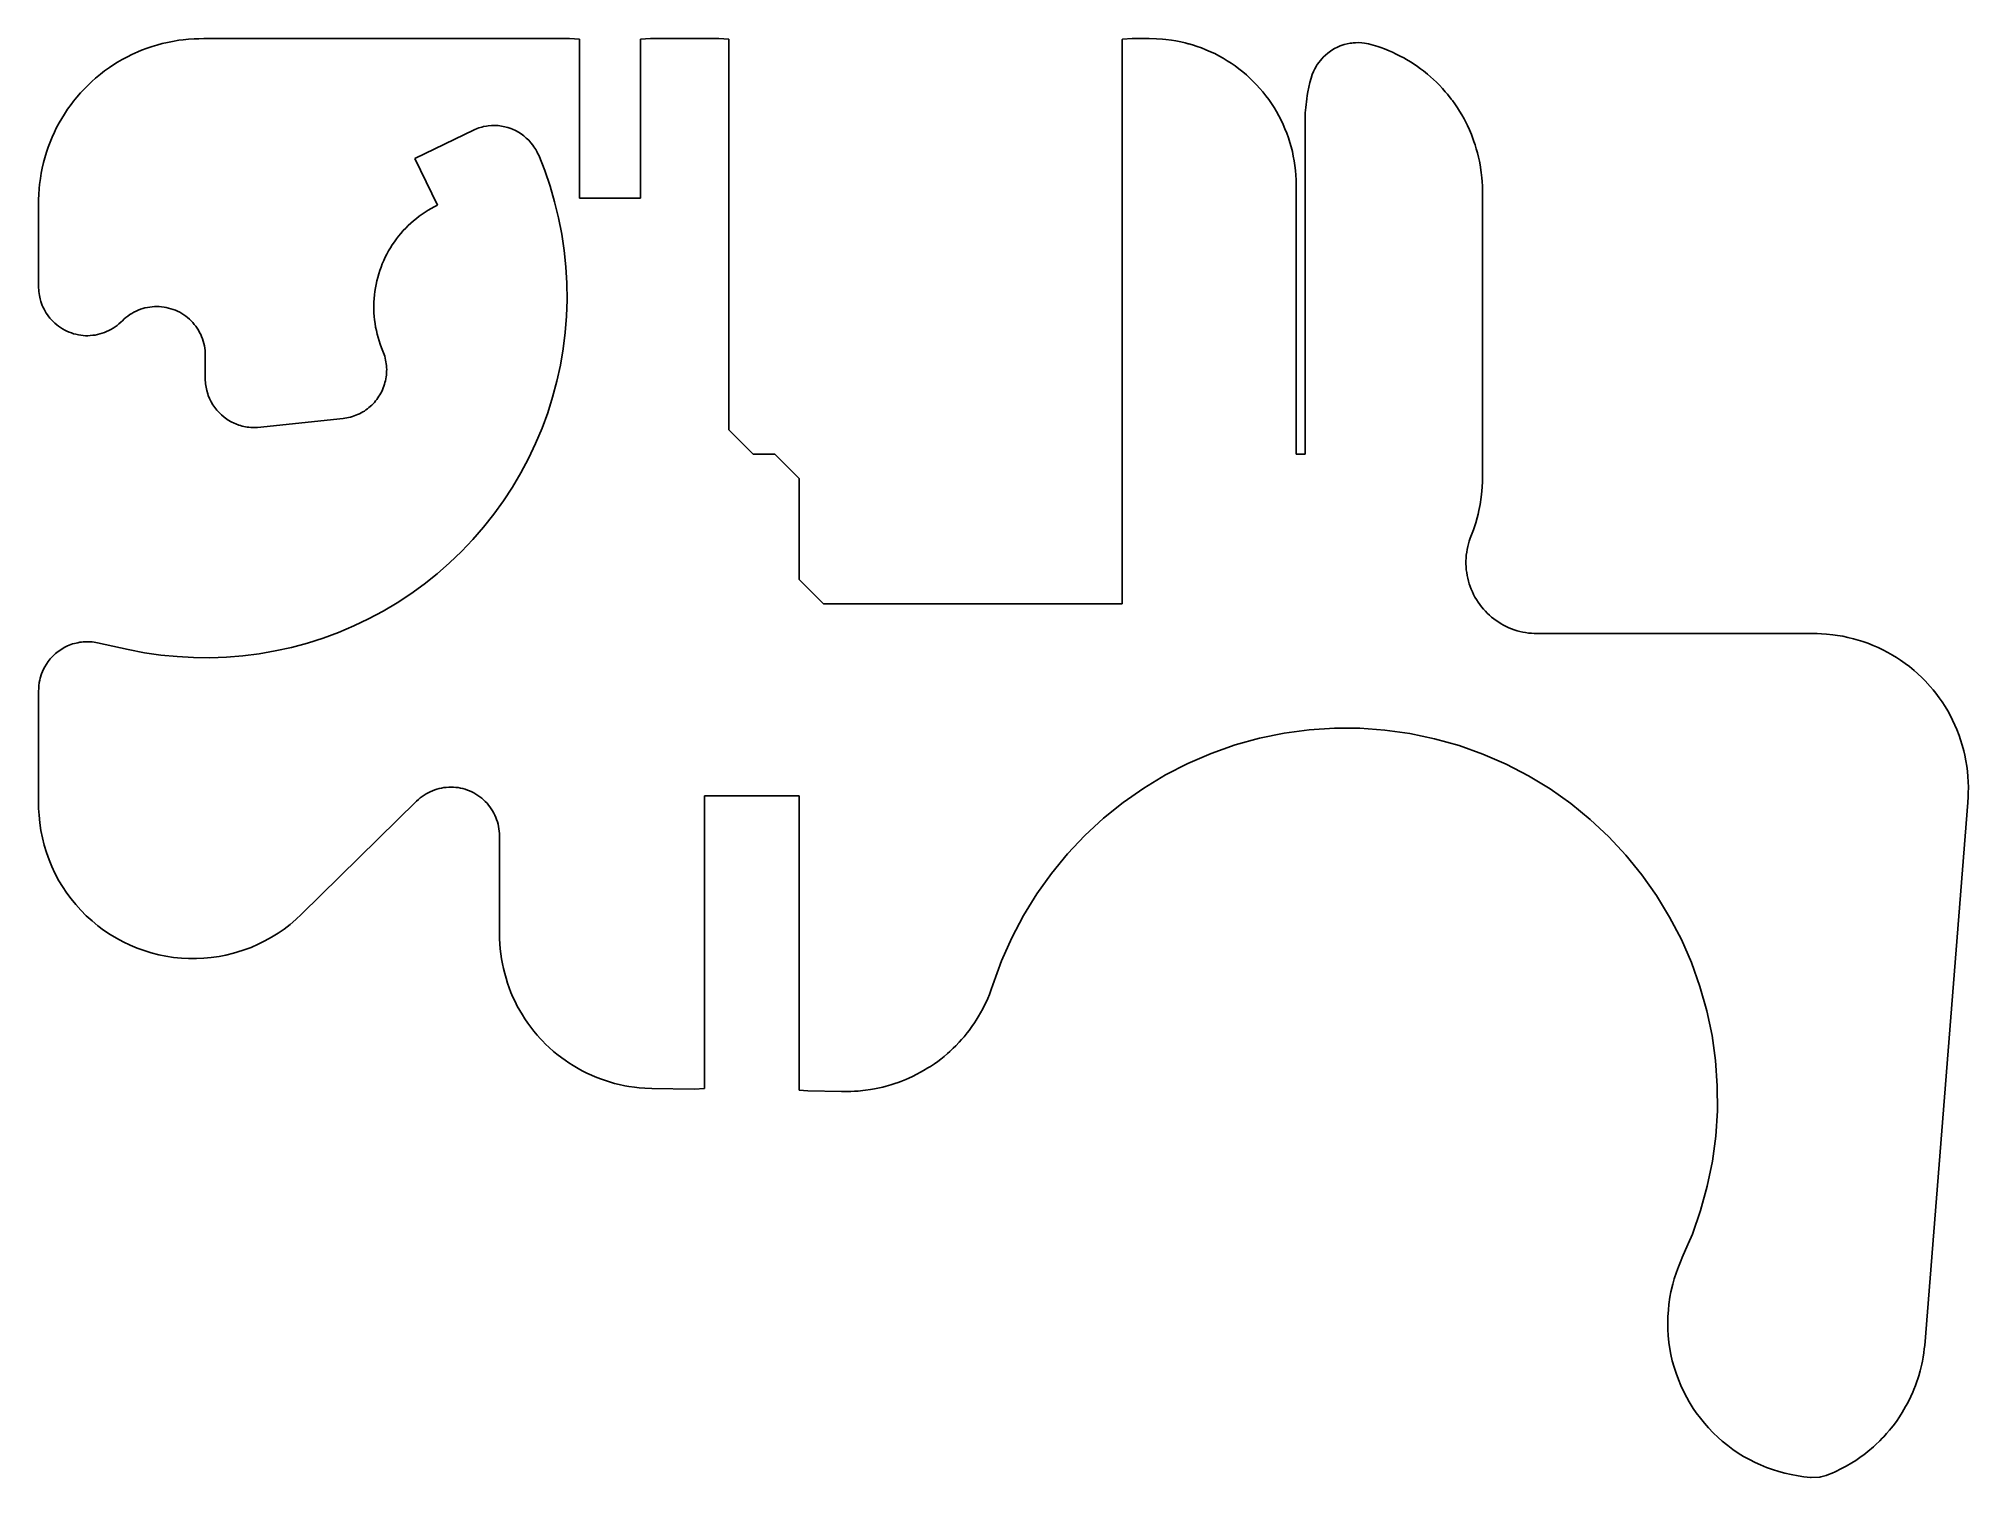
# Model space of a CAD drawing. Extents: x 0.64 to 2.2, y -0.92 to 0.24.
import ezdxf

# ---------------------------------------------------------------- set-up
doc = ezdxf.new("R2010")
doc.units = 0

msp = doc.modelspace()

# ---------------------------------------------------------------- linework, layer by layer
for p, q in [((0.7236, 0.2341), (0.7204, 0.2328)), ((0.7281, 0.2358), (0.7236, 0.2341)), ((0.732, 0.2372), (0.7281, 0.2358)), ((0.7358, 0.2383), (0.732, 0.2372)), ((0.7403, 0.2395), (0.7358, 0.2383)), ((0.7444, 0.2405), (0.7403, 0.2395)), ((0.7486, 0.2413), (0.7444, 0.2405)), ((0.7536, 0.2422), (0.7486, 0.2413)), ((0.7572, 0.2426), (0.7536, 0.2422)), ((0.7614, 0.2431), (0.7572, 0.2426)), ((0.7662, 0.2434), (0.7614, 0.2431)), ((0.7698, 0.2435), (0.7662, 0.2434)), ((0.7739, 0.2436), (0.7698, 0.2435)), ((1.0695, 0.2436), (0.7739, 0.2436)), ((1.0777, 0.243), (1.0695, 0.2436)), ((1.0777, 0.1147), (1.0777, 0.243)), ((1.1352, 0.2436), (1.127, 0.243)), ((1.127, 0.243), (1.127, 0.1147)), ((1.1904, 0.2436), (1.1352, 0.2436)), ((1.1984, 0.243), (1.1904, 0.2436)), ((1.1985, 0.2429), (1.1984, 0.243)), ((1.1985, -0.0728), (1.1985, 0.2429)), ((1.5169, 0.243), (1.5167, 0.2429)), ((1.5167, 0.2429), (1.5167, -0.2133)), ((1.5248, 0.2436), (1.5169, 0.243)), ((1.5384, 0.2436), (1.5248, 0.2436)), ((1.5443, 0.2434), (1.5384, 0.2436)), ((1.5493, 0.2431), (1.5443, 0.2434)), ((1.5519, 0.2428), (1.5493, 0.2431)), ((1.5566, 0.2422), (1.5519, 0.2428)), ((1.5599, 0.2417), (1.5566, 0.2422)), ((1.5639, 0.2409), (1.5599, 0.2417)), ((1.5676, 0.2401), (1.5639, 0.2409)), ((1.57, 0.2394), (1.5676, 0.2401)), ((1.5705, 0.2393), (1.57, 0.2394)), ((1.5734, 0.2385), (1.5705, 0.2393)), ((1.5771, 0.2373), (1.5734, 0.2385)), ((1.5807, 0.236), (1.5771, 0.2373)), ((1.5843, 0.2346), (1.5807, 0.236)), ((1.5879, 0.233), (1.5843, 0.2346)), ((1.6861, 0.2341), (1.685, 0.2334)), ((1.6883, 0.2355), (1.6861, 0.2341)), ((1.6906, 0.2366), (1.6883, 0.2355)), ((1.6929, 0.2376), (1.6906, 0.2366)), ((1.6953, 0.2385), (1.6929, 0.2376)), ((1.6961, 0.2387), (1.6953, 0.2385)), ((1.7011, 0.2398), (1.6961, 0.2387)), ((1.7024, 0.24), (1.7011, 0.2398)), ((1.7033, 0.2401), (1.7024, 0.24)), ((1.7053, 0.2402), (1.7033, 0.2401)), ((1.7077, 0.2403), (1.7053, 0.2402)), ((1.7104, 0.2401), (1.7077, 0.2403)), ((1.7126, 0.2399), (1.7104, 0.2401)), ((1.7141, 0.2397), (1.7126, 0.2399)), ((1.7158, 0.2393), (1.7141, 0.2397)), ((1.7195, 0.2383), (1.7158, 0.2393)), ((1.7234, 0.2371), (1.7195, 0.2383)), ((1.7259, 0.2363), (1.7234, 0.2371)), ((1.7288, 0.2352), (1.7259, 0.2363)), ((1.7324, 0.2337), (1.7288, 0.2352)), ((0.6976, 0.2202), (0.6936, 0.2174)), ((0.7011, 0.2225), (0.6976, 0.2202)), ((0.7042, 0.2245), (0.7011, 0.2225)), ((0.7079, 0.2266), (0.7042, 0.2245)), ((0.7121, 0.2289), (0.7079, 0.2266)), ((0.7156, 0.2306), (0.7121, 0.2289)), ((0.7204, 0.2328), (0.7156, 0.2306)), ((1.5914, 0.2314), (1.5879, 0.233)), ((1.5948, 0.2296), (1.5914, 0.2314)), ((1.5982, 0.2277), (1.5948, 0.2296)), ((1.6015, 0.2257), (1.5982, 0.2277)), ((1.6047, 0.2236), (1.6015, 0.2257)), ((1.6079, 0.2215), (1.6047, 0.2236)), ((1.611, 0.2191), (1.6079, 0.2215)), ((1.6141, 0.2168), (1.611, 0.2191)), ((1.6724, 0.2192), (1.6713, 0.2169)), ((1.6737, 0.2215), (1.6724, 0.2192)), ((1.6743, 0.2225), (1.6737, 0.2215)), ((1.6758, 0.2246), (1.6743, 0.2225)), ((1.6766, 0.2256), (1.6758, 0.2246)), ((1.6783, 0.2276), (1.6766, 0.2256)), ((1.6791, 0.2285), (1.6783, 0.2276)), ((1.681, 0.2303), (1.6791, 0.2285)), ((1.6829, 0.2319), (1.681, 0.2303)), ((1.685, 0.2334), (1.6829, 0.2319)), ((1.7353, 0.2325), (1.7324, 0.2337)), ((1.7383, 0.231), (1.7353, 0.2325)), ((1.7413, 0.2295), (1.7383, 0.231)), ((1.7444, 0.2279), (1.7413, 0.2295)), ((1.7466, 0.2267), (1.7444, 0.2279)), ((1.7498, 0.2247), (1.7466, 0.2267)), ((1.7527, 0.2228), (1.7498, 0.2247)), ((1.7553, 0.2211), (1.7527, 0.2228)), ((1.7578, 0.2192), (1.7553, 0.2211)), ((1.7603, 0.2174), (1.7578, 0.2192)), ((0.6776, 0.2033), (0.6741, 0.1996)), ((0.6806, 0.2063), (0.6776, 0.2033)), ((0.6834, 0.2089), (0.6806, 0.2063)), ((0.6864, 0.2116), (0.6834, 0.2089)), ((0.6902, 0.2148), (0.6864, 0.2116)), ((0.6936, 0.2174), (0.6902, 0.2148)), ((1.617, 0.2142), (1.6141, 0.2168)), ((1.6199, 0.2117), (1.617, 0.2142)), ((1.6226, 0.209), (1.6199, 0.2117)), ((1.6253, 0.2062), (1.6226, 0.209)), ((1.6279, 0.2033), (1.6253, 0.2062)), ((1.6304, 0.2004), (1.6279, 0.2033)), ((1.6684, 0.208), (1.6667, 0.2004)), ((1.6693, 0.2115), (1.6684, 0.208)), ((1.6703, 0.2146), (1.6693, 0.2115)), ((1.6713, 0.2169), (1.6703, 0.2146)), ((1.7635, 0.2148), (1.7603, 0.2174)), ((1.7684, 0.2104), (1.7635, 0.2148)), ((1.7707, 0.2083), (1.7684, 0.2104)), ((1.7731, 0.2058), (1.7707, 0.2083)), ((1.7757, 0.2031), (1.7731, 0.2058)), ((1.7779, 0.2005), (1.7757, 0.2031)), ((0.6665, 0.1903), (0.6637, 0.1864)), ((0.6686, 0.193), (0.6665, 0.1903)), ((0.6713, 0.1963), (0.6686, 0.193)), ((0.6741, 0.1996), (0.6713, 0.1963)), ((1.6328, 0.1973), (1.6304, 0.2004)), ((1.6351, 0.1942), (1.6328, 0.1973)), ((1.6373, 0.1911), (1.6351, 0.1942)), ((1.6394, 0.1878), (1.6373, 0.1911)), ((1.6414, 0.1845), (1.6394, 0.1878)), ((1.665, 0.1878), (1.6647, 0.1835)), ((1.6658, 0.1948), (1.665, 0.1878)), ((1.6662, 0.1976), (1.6658, 0.1948)), ((1.6667, 0.2004), (1.6662, 0.1976)), ((1.7796, 0.1986), (1.7779, 0.2005)), ((1.7827, 0.1946), (1.7796, 0.1986)), ((1.7837, 0.1934), (1.7827, 0.1946)), ((1.7856, 0.1907), (1.7837, 0.1934)), ((1.7877, 0.1875), (1.7856, 0.1907)), ((1.7894, 0.1849), (1.7877, 0.1875)), ((0.6569, 0.1754), (0.6546, 0.1711)), ((0.659, 0.1791), (0.6569, 0.1754)), ((0.6611, 0.1825), (0.659, 0.1791)), ((0.6637, 0.1864), (0.6611, 0.1825)), ((0.9962, 0.1714), (0.9987, 0.1721)), ((0.9987, 0.1721), (1, 0.1724)), ((1, 0.1724), (1.0026, 0.1729)), ((1.0026, 0.1729), (1.0039, 0.1731)), ((1.0039, 0.1731), (1.0066, 0.1733)), ((1.0066, 0.1733), (1.0093, 0.1733)), ((1.0093, 0.1733), (1.0119, 0.1732)), ((1.0119, 0.1732), (1.0132, 0.173)), ((1.0132, 0.173), (1.0146, 0.1728)), ((1.0146, 0.1728), (1.0172, 0.1723)), ((1.0172, 0.1723), (1.0185, 0.172)), ((1.0185, 0.172), (1.0197, 0.1716)), ((1.6433, 0.1811), (1.6414, 0.1845)), ((1.6451, 0.1777), (1.6433, 0.1811)), ((1.6467, 0.1742), (1.6451, 0.1777)), ((1.6482, 0.1706), (1.6467, 0.1742)), ((1.6647, 0.1835), (1.6646, 0.18)), ((1.6646, 0.18), (1.6646, -0.0925)), ((1.7912, 0.1819), (1.7894, 0.1849)), ((1.7931, 0.1786), (1.7912, 0.1819)), ((1.7944, 0.1761), (1.7931, 0.1786)), ((1.7958, 0.1733), (1.7944, 0.1761)), ((1.7974, 0.1697), (1.7958, 0.1733)), ((0.6496, 0.1599), (0.648, 0.1557)), ((0.6512, 0.1638), (0.6496, 0.1599)), ((0.653, 0.1679), (0.6512, 0.1638)), ((0.6546, 0.1711), (0.653, 0.1679)), ((0.9445, 0.1467), (0.9924, 0.1699)), ((0.9924, 0.1699), (0.9949, 0.1709)), ((0.9949, 0.1709), (0.9962, 0.1714)), ((1.0197, 0.1716), (1.0223, 0.1708)), ((1.0223, 0.1708), (1.0235, 0.1703)), ((1.0235, 0.1703), (1.0259, 0.1692)), ((1.0259, 0.1692), (1.0283, 0.1679)), ((1.0283, 0.1679), (1.0305, 0.1665)), ((1.0305, 0.1665), (1.0327, 0.1649)), ((1.0327, 0.1649), (1.0347, 0.1632)), ((1.0347, 0.1632), (1.0366, 0.1614)), ((1.0366, 0.1614), (1.0375, 0.1604)), ((1.0375, 0.1604), (1.0384, 0.1594)), ((1.0384, 0.1594), (1.0401, 0.1573)), ((1.0401, 0.1573), (1.0409, 0.1562)), ((1.0409, 0.1562), (1.0423, 0.154)), ((1.6497, 0.1671), (1.6482, 0.1706)), ((1.651, 0.1634), (1.6497, 0.1671)), ((1.6522, 0.1597), (1.651, 0.1634)), ((1.6532, 0.156), (1.6522, 0.1597)), ((1.799, 0.1661), (1.7974, 0.1697)), ((1.8, 0.1636), (1.799, 0.1661)), ((1.8011, 0.1605), (1.8, 0.1636)), ((1.8021, 0.1576), (1.8011, 0.1605)), ((1.803, 0.1545), (1.8021, 0.1576)), ((0.6443, 0.1435), (0.6432, 0.1387)), ((0.6452, 0.1472), (0.6443, 0.1435)), ((0.6467, 0.1518), (0.6452, 0.1472)), ((0.648, 0.1557), (0.6467, 0.1518)), ((0.9629, 0.1089), (0.9445, 0.1467)), ((1.0423, 0.154), (1.0436, 0.1517)), ((1.0436, 0.1517), (1.0441, 0.1505)), ((1.0441, 0.1505), (1.0447, 0.1492)), ((1.0447, 0.1492), (1.0496, 0.1369)), ((1.6542, 0.1523), (1.6532, 0.156)), ((1.655, 0.1485), (1.6542, 0.1523)), ((1.6557, 0.1447), (1.655, 0.1485)), ((1.6562, 0.1409), (1.6557, 0.1447)), ((1.6567, 0.137), (1.6562, 0.1409)), ((1.804, 0.1511), (1.803, 0.1545)), ((1.8048, 0.1478), (1.804, 0.1511)), ((1.8055, 0.1444), (1.8048, 0.1478)), ((1.8061, 0.1414), (1.8055, 0.1444)), ((1.807, 0.1353), (1.8061, 0.1414)), ((0.6411, 0.1256), (0.6407, 0.1225)), ((0.6417, 0.1305), (0.6411, 0.1256)), ((0.6424, 0.1347), (0.6417, 0.1305)), ((0.6432, 0.1387), (0.6424, 0.1347)), ((1.0496, 0.1369), (1.0539, 0.1243)), ((1.657, 0.1332), (1.6567, 0.137)), ((1.6572, 0.1293), (1.657, 0.1332)), ((1.6572, 0.1254), (1.6572, 0.1293)), ((1.6572, -0.0925), (1.6572, 0.1254)), ((1.8075, 0.131), (1.807, 0.1353)), ((1.8077, 0.1281), (1.8075, 0.131)), ((1.8079, 0.1244), (1.8077, 0.1281)), ((0.6404, 0.1176), (0.6403, 0.1136)), ((0.6403, 0.1136), (0.6403, 0.1099)), ((0.6403, 0.1099), (0.6403, 0.0435)), ((0.6407, 0.1225), (0.6404, 0.1176)), ((1.0539, 0.1243), (1.0576, 0.1115)), ((1.0576, 0.1115), (1.0608, 0.0986)), ((1.127, 0.1147), (1.0777, 0.1147)), ((1.808, 0.1182), (1.8079, 0.1244)), ((1.808, -0.1121), (1.808, 0.1182)), ((0.9392, 0.0924), (0.9413, 0.0944)), ((0.9413, 0.0944), (0.9435, 0.0963)), ((0.9435, 0.0963), (0.9458, 0.0981)), ((0.9458, 0.0981), (0.948, 0.0999)), ((0.948, 0.0999), (0.9504, 0.1016)), ((0.9504, 0.1016), (0.9528, 0.1032)), ((0.9528, 0.1032), (0.9552, 0.1048)), ((0.9552, 0.1048), (0.9577, 0.1062)), ((0.9577, 0.1062), (0.9603, 0.1076)), ((0.9603, 0.1076), (0.9629, 0.1089)), ((1.0608, 0.0986), (1.0634, 0.0855)), ((0.9263, 0.0768), (0.928, 0.0792)), ((0.928, 0.0792), (0.9297, 0.0816)), ((0.9297, 0.0816), (0.9314, 0.0838)), ((0.9314, 0.0838), (0.9333, 0.0861)), ((0.9333, 0.0861), (0.9352, 0.0883)), ((0.9352, 0.0883), (0.9372, 0.0904)), ((0.9372, 0.0904), (0.9392, 0.0924)), ((1.0634, 0.0855), (1.0654, 0.0723)), ((0.9182, 0.0615), (0.9194, 0.0641)), ((0.9194, 0.0641), (0.9206, 0.0668)), ((0.9206, 0.0668), (0.9219, 0.0694)), ((0.9219, 0.0694), (0.9233, 0.0719)), ((0.9233, 0.0719), (0.9248, 0.0744)), ((0.9248, 0.0744), (0.9263, 0.0768)), ((1.0654, 0.0723), (1.0667, 0.0591)), ((0.9132, 0.0449), (0.9138, 0.0477)), ((0.9138, 0.0477), (0.9145, 0.0505)), ((0.9145, 0.0505), (0.9153, 0.0533)), ((0.9153, 0.0533), (0.9162, 0.0561)), ((0.9162, 0.0561), (0.9172, 0.0588)), ((0.9172, 0.0588), (0.9182, 0.0615)), ((1.0667, 0.0591), (1.0675, 0.0458)), ((0.6403, 0.0435), (0.6405, 0.0391)), ((0.6405, 0.0391), (0.6409, 0.0359)), ((0.6409, 0.0359), (0.6415, 0.0331)), ((0.6415, 0.0331), (0.6421, 0.031)), ((0.9114, 0.0306), (0.9116, 0.0334)), ((0.9116, 0.0334), (0.9119, 0.0363)), ((0.9119, 0.0363), (0.9122, 0.0392)), ((0.9122, 0.0392), (0.9127, 0.0421)), ((0.9127, 0.0421), (0.9132, 0.0449)), ((1.0677, 0.0325), (1.0672, 0.0191)), ((1.0675, 0.0458), (1.0677, 0.0325)), ((0.6421, 0.031), (0.6432, 0.0279)), ((0.6432, 0.0279), (0.6437, 0.0268)), ((0.6437, 0.0268), (0.6447, 0.0247)), ((0.6447, 0.0247), (0.6452, 0.0238)), ((0.6452, 0.0238), (0.6464, 0.0217)), ((0.6464, 0.0217), (0.6474, 0.0203)), ((0.6474, 0.0203), (0.6479, 0.0195)), ((0.6479, 0.0195), (0.6494, 0.0176)), ((0.6494, 0.0176), (0.6506, 0.0162)), ((0.6506, 0.0162), (0.652, 0.0148)), ((0.7081, 0.0155), (0.7095, 0.0169)), ((0.7095, 0.0169), (0.7109, 0.0181)), ((0.7109, 0.0181), (0.7124, 0.0193)), ((0.7124, 0.0193), (0.714, 0.0204)), ((0.714, 0.0204), (0.7157, 0.0214)), ((0.7157, 0.0214), (0.7173, 0.0224)), ((0.7173, 0.0224), (0.7191, 0.0232)), ((0.7191, 0.0232), (0.7208, 0.024)), ((0.7208, 0.024), (0.7226, 0.0247)), ((0.7226, 0.0247), (0.7245, 0.0253)), ((0.7245, 0.0253), (0.7263, 0.0258)), ((0.7263, 0.0258), (0.7282, 0.0262)), ((0.7282, 0.0262), (0.7301, 0.0265)), ((0.7301, 0.0265), (0.732, 0.0268)), ((0.732, 0.0268), (0.7339, 0.0269)), ((0.7339, 0.0269), (0.7359, 0.0269)), ((0.7359, 0.0269), (0.7378, 0.0269)), ((0.7378, 0.0269), (0.7397, 0.0267)), ((0.7397, 0.0267), (0.7417, 0.0265)), ((0.7417, 0.0265), (0.7435, 0.0262)), ((0.7435, 0.0262), (0.7454, 0.0257)), ((0.7454, 0.0257), (0.7473, 0.0252)), ((0.7473, 0.0252), (0.7491, 0.0246)), ((0.7491, 0.0246), (0.7509, 0.0239)), ((0.7509, 0.0239), (0.7527, 0.0231)), ((0.7527, 0.0231), (0.7544, 0.0223)), ((0.7544, 0.0223), (0.7561, 0.0213)), ((0.7561, 0.0213), (0.7577, 0.0203)), ((0.7577, 0.0203), (0.7593, 0.0191)), ((0.7593, 0.0191), (0.7608, 0.018)), ((0.7608, 0.018), (0.7623, 0.0167)), ((0.7623, 0.0167), (0.7636, 0.0154)), ((0.9114, 0.0277), (0.9114, 0.0306)), ((0.9114, 0.0248), (0.9114, 0.0277)), ((0.9115, 0.0219), (0.9114, 0.0248)), ((0.9117, 0.019), (0.9115, 0.0219)), ((0.912, 0.0161), (0.9117, 0.019)), ((0.9124, 0.0132), (0.912, 0.0161)), ((1.0672, 0.0191), (1.0662, 0.0059)), ((0.652, 0.0148), (0.6534, 0.0134)), ((0.6534, 0.0134), (0.6549, 0.0122)), ((0.6549, 0.0122), (0.6564, 0.011)), ((0.6564, 0.011), (0.6581, 0.0099)), ((0.6581, 0.0099), (0.6597, 0.0088)), ((0.6597, 0.0088), (0.6614, 0.0079)), ((0.6614, 0.0079), (0.6632, 0.007)), ((0.6632, 0.007), (0.6649, 0.0063)), ((0.6649, 0.0063), (0.6668, 0.0056)), ((0.6668, 0.0056), (0.6686, 0.005)), ((0.6686, 0.005), (0.6705, 0.0045)), ((0.6705, 0.0045), (0.6724, 0.0041)), ((0.6724, 0.0041), (0.6743, 0.0038)), ((0.6743, 0.0038), (0.6763, 0.0036)), ((0.6763, 0.0036), (0.6782, 0.0034)), ((0.6782, 0.0034), (0.6802, 0.0034)), ((0.6802, 0.0034), (0.6821, 0.0035)), ((0.6821, 0.0035), (0.6841, 0.0037)), ((0.6841, 0.0037), (0.686, 0.0039)), ((0.686, 0.0039), (0.6879, 0.0043)), ((0.6879, 0.0043), (0.6898, 0.0048)), ((0.6898, 0.0048), (0.6917, 0.0053)), ((0.6917, 0.0053), (0.6935, 0.006)), ((0.6935, 0.006), (0.6953, 0.0067)), ((0.6953, 0.0067), (0.6971, 0.0075)), ((0.6971, 0.0075), (0.6988, 0.0084)), ((0.6988, 0.0084), (0.7005, 0.0094)), ((0.7005, 0.0094), (0.7021, 0.0105)), ((0.7021, 0.0105), (0.7037, 0.0116)), ((0.7037, 0.0116), (0.7052, 0.0129)), ((0.7052, 0.0129), (0.7067, 0.0142)), ((0.7067, 0.0142), (0.7081, 0.0155)), ((0.7636, 0.0154), (0.765, 0.014)), ((0.765, 0.014), (0.7662, 0.0125)), ((0.7662, 0.0125), (0.7674, 0.011)), ((0.7674, 0.011), (0.7685, 0.0094)), ((0.7685, 0.0094), (0.7695, 0.0078)), ((0.7695, 0.0078), (0.7705, 0.0061)), ((0.7705, 0.0061), (0.7714, 0.0044)), ((0.7714, 0.0044), (0.7721, 0.0026)), ((0.7721, 0.0026), (0.7728, 0.0008)), ((0.7728, 0.0008), (0.7734, -0.001)), ((0.9128, 0.0104), (0.9124, 0.0132)), ((0.9134, 0.0076), (0.9128, 0.0104)), ((0.914, 0.0047), (0.9134, 0.0076)), ((0.9148, 0.0019), (0.914, 0.0047)), ((0.9156, -0.0008), (0.9148, 0.0019)), ((1.0662, 0.0059), (1.0645, -0.0073)), ((0.7734, -0.001), (0.774, -0.0029)), ((0.774, -0.0029), (0.7744, -0.0047)), ((0.7744, -0.0047), (0.7747, -0.0066)), ((0.7747, -0.0066), (0.7749, -0.0086)), ((0.7749, -0.0086), (0.7751, -0.0105)), ((0.7751, -0.0105), (0.7751, -0.0124)), ((0.7751, -0.0124), (0.7751, -0.0329)), ((0.9165, -0.0036), (0.9156, -0.0008)), ((0.9175, -0.0063), (0.9165, -0.0036)), ((0.9192, -0.0104), (0.9175, -0.0063)), ((0.9197, -0.0118), (0.9192, -0.0104)), ((0.9202, -0.0133), (0.9197, -0.0118)), ((0.9206, -0.0148), (0.9202, -0.0133)), ((0.9209, -0.0163), (0.9206, -0.0148)), ((1.0645, -0.0073), (1.0623, -0.0204)), ((0.9212, -0.0178), (0.9209, -0.0163)), ((0.9211, -0.0315), (0.9213, -0.03)), ((0.9214, -0.0193), (0.9212, -0.0178)), ((0.9213, -0.03), (0.9215, -0.0285)), ((0.9216, -0.0208), (0.9214, -0.0193)), ((0.9215, -0.0285), (0.9217, -0.0269)), ((0.9217, -0.0223), (0.9216, -0.0208)), ((0.9218, -0.0239), (0.9217, -0.0223)), ((0.9217, -0.0254), (0.9218, -0.0239)), ((0.9217, -0.0269), (0.9217, -0.0254)), ((1.0623, -0.0204), (1.0595, -0.0335)), ((0.7751, -0.0329), (0.7752, -0.0342)), ((0.7752, -0.0342), (0.7753, -0.0356)), ((0.7753, -0.0356), (0.7755, -0.037)), ((0.7755, -0.037), (0.776, -0.0397)), ((0.776, -0.0397), (0.7763, -0.041)), ((0.7763, -0.041), (0.7771, -0.0437)), ((0.7771, -0.0437), (0.7775, -0.045)), ((0.7775, -0.045), (0.7785, -0.0475)), ((0.9146, -0.0469), (0.9155, -0.0456)), ((0.9155, -0.0456), (0.9163, -0.0443)), ((0.9163, -0.0443), (0.9171, -0.043)), ((0.9171, -0.043), (0.9178, -0.0416)), ((0.9178, -0.0416), (0.9184, -0.0403)), ((0.9184, -0.0403), (0.919, -0.0388)), ((0.919, -0.0388), (0.9195, -0.0374)), ((0.9195, -0.0374), (0.92, -0.0359)), ((0.92, -0.0359), (0.9204, -0.0345)), ((0.9204, -0.0345), (0.9208, -0.033)), ((0.9208, -0.033), (0.9211, -0.0315)), ((1.056, -0.0463), (1.052, -0.059)), ((1.0595, -0.0335), (1.056, -0.0463)), ((0.7785, -0.0475), (0.7797, -0.05)), ((0.7797, -0.05), (0.7811, -0.0524)), ((0.7811, -0.0524), (0.7819, -0.0535)), ((0.7819, -0.0535), (0.7835, -0.0557)), ((0.7835, -0.0557), (0.7843, -0.0568)), ((0.7843, -0.0568), (0.7862, -0.0588)), ((0.7862, -0.0588), (0.7882, -0.0607)), ((0.7882, -0.0607), (0.7903, -0.0625)), ((0.891, -0.0628), (0.8925, -0.0624)), ((0.8925, -0.0624), (0.894, -0.062)), ((0.894, -0.062), (0.8954, -0.0615)), ((0.8954, -0.0615), (0.8969, -0.061)), ((0.8969, -0.061), (0.8983, -0.0604)), ((0.8983, -0.0604), (0.8997, -0.0597)), ((0.8997, -0.0597), (0.901, -0.059)), ((0.901, -0.059), (0.9024, -0.0583)), ((0.9024, -0.0583), (0.9037, -0.0575)), ((0.9037, -0.0575), (0.905, -0.0566)), ((0.905, -0.0566), (0.9062, -0.0557)), ((0.9062, -0.0557), (0.9074, -0.0548)), ((0.9074, -0.0548), (0.9097, -0.0527)), ((0.9097, -0.0527), (0.9108, -0.0516)), ((0.9108, -0.0516), (0.9118, -0.0505)), ((0.9118, -0.0505), (0.9128, -0.0493)), ((0.9128, -0.0493), (0.9137, -0.0481)), ((0.9137, -0.0481), (0.9146, -0.0469)), ((1.052, -0.059), (1.0474, -0.0715)), ((0.7903, -0.0625), (0.7914, -0.0633)), ((0.7914, -0.0633), (0.7936, -0.0649)), ((0.7936, -0.0649), (0.796, -0.0663)), ((0.796, -0.0663), (0.7985, -0.0674)), ((0.7985, -0.0674), (0.7997, -0.068)), ((0.7997, -0.068), (0.8023, -0.0689)), ((0.8023, -0.0689), (0.8036, -0.0693)), ((0.8036, -0.0693), (0.805, -0.0697)), ((0.805, -0.0697), (0.8063, -0.07)), ((0.8063, -0.07), (0.8077, -0.0703)), ((0.8077, -0.0703), (0.809, -0.0705)), ((0.809, -0.0705), (0.8104, -0.0706)), ((0.8104, -0.0706), (0.8118, -0.0708)), ((0.8118, -0.0708), (0.8131, -0.0708)), ((0.8131, -0.0708), (0.8145, -0.0709)), ((0.8145, -0.0709), (0.8159, -0.0708)), ((0.8159, -0.0708), (0.8172, -0.0708)), ((0.8172, -0.0708), (0.8865, -0.0635)), ((0.8865, -0.0635), (0.888, -0.0633)), ((0.888, -0.0633), (0.8895, -0.0631)), ((0.8895, -0.0631), (0.891, -0.0628)), ((1.0474, -0.0715), (1.0422, -0.0838)), ((1.2182, -0.0925), (1.1985, -0.0728)), ((1.0422, -0.0838), (1.0365, -0.0958)), ((1.2356, -0.0925), (1.2182, -0.0925)), ((1.2553, -0.1122), (1.2356, -0.0925)), ((1.6646, -0.0925), (1.6572, -0.0925)), ((1.0303, -0.1076), (1.0235, -0.1191)), ((1.0365, -0.0958), (1.0303, -0.1076)), ((1.0235, -0.1191), (1.0162, -0.1302)), ((1.2553, -0.1936), (1.2553, -0.1122)), ((1.807, -0.1272), (1.8075, -0.1222)), ((1.8075, -0.1222), (1.808, -0.1151)), ((1.808, -0.1151), (1.808, -0.1121)), ((1.0162, -0.1302), (1.0084, -0.141)), ((1.8044, -0.141), (1.8051, -0.138)), ((1.8051, -0.138), (1.8061, -0.1331)), ((1.8061, -0.1331), (1.807, -0.1272)), ((1.0002, -0.1514), (0.9914, -0.1615)), ((1.0084, -0.141), (1.0002, -0.1514)), ((1.798, -0.1604), (1.8006, -0.1535)), ((1.8006, -0.1535), (1.8025, -0.1478)), ((1.8025, -0.1478), (1.8036, -0.1439)), ((1.8036, -0.1439), (1.8044, -0.141)), ((0.9822, -0.1711), (0.9726, -0.1803)), ((0.9914, -0.1615), (0.9822, -0.1711)), ((1.7952, -0.1717), (1.7955, -0.1694)), ((1.7955, -0.1694), (1.796, -0.1671)), ((1.796, -0.1671), (1.7966, -0.1648)), ((1.7966, -0.1648), (1.7972, -0.1626)), ((1.7972, -0.1626), (1.798, -0.1604)), ((0.9726, -0.1803), (0.9626, -0.1891)), ((1.7946, -0.1787), (1.7947, -0.1764)), ((1.7946, -0.1811), (1.7946, -0.1787)), ((1.7947, -0.1834), (1.7946, -0.1811)), ((1.7947, -0.1764), (1.7949, -0.1741)), ((1.7949, -0.1858), (1.7947, -0.1834)), ((1.7949, -0.1741), (1.7952, -0.1717)), ((1.7952, -0.1881), (1.7949, -0.1858)), ((0.9522, -0.1974), (0.9414, -0.2052)), ((0.9626, -0.1891), (0.9522, -0.1974)), ((1.275, -0.2133), (1.2553, -0.1936)), ((1.7956, -0.1904), (1.7952, -0.1881)), ((1.796, -0.1927), (1.7956, -0.1904)), ((1.7966, -0.195), (1.796, -0.1927)), ((1.7973, -0.1972), (1.7966, -0.195)), ((1.798, -0.1995), (1.7973, -0.1972)), ((1.7989, -0.2016), (1.798, -0.1995)), ((1.7998, -0.2038), (1.7989, -0.2016)), ((0.9303, -0.2125), (0.9188, -0.2193)), ((0.9414, -0.2052), (0.9303, -0.2125)), ((1.5167, -0.2133), (1.275, -0.2133)), ((1.8008, -0.2059), (1.7998, -0.2038)), ((1.8019, -0.208), (1.8008, -0.2059)), ((1.8031, -0.21), (1.8019, -0.208)), ((1.8044, -0.212), (1.8031, -0.21)), ((1.8058, -0.2139), (1.8044, -0.212)), ((1.8072, -0.2158), (1.8058, -0.2139)), ((1.8087, -0.2176), (1.8072, -0.2158)), ((1.8103, -0.2193), (1.8087, -0.2176)), ((0.8951, -0.2313), (0.8828, -0.2365)), ((0.9071, -0.2256), (0.8951, -0.2313)), ((0.9188, -0.2193), (0.9071, -0.2256)), ((1.8119, -0.221), (1.8103, -0.2193)), ((1.8136, -0.2226), (1.8119, -0.221)), ((1.8154, -0.2241), (1.8136, -0.2226)), ((1.8172, -0.2256), (1.8154, -0.2241)), ((1.8191, -0.227), (1.8172, -0.2256)), ((1.8211, -0.2283), (1.8191, -0.227)), ((1.8231, -0.2295), (1.8211, -0.2283)), ((1.8251, -0.2307), (1.8231, -0.2295)), ((1.8272, -0.2317), (1.8251, -0.2307)), ((1.8294, -0.2327), (1.8272, -0.2317)), ((1.8315, -0.2336), (1.8294, -0.2327)), ((1.8337, -0.2344), (1.8315, -0.2336)), ((0.6598, -0.2494), (0.6585, -0.2502)), ((0.661, -0.2487), (0.6598, -0.2494)), ((0.6637, -0.2474), (0.661, -0.2487)), ((0.665, -0.2468), (0.6637, -0.2474)), ((0.6664, -0.2463), (0.665, -0.2468)), ((0.6678, -0.2458), (0.6664, -0.2463)), ((0.6692, -0.2454), (0.6678, -0.2458)), ((0.6706, -0.2451), (0.6692, -0.2454)), ((0.672, -0.2448), (0.6706, -0.2451)), ((0.6735, -0.2445), (0.672, -0.2448)), ((0.6749, -0.2443), (0.6735, -0.2445)), ((0.6764, -0.2441), (0.6749, -0.2443)), ((0.6778, -0.244), (0.6764, -0.2441)), ((0.6793, -0.244), (0.6778, -0.244)), ((0.6808, -0.244), (0.6793, -0.244)), ((0.6822, -0.2441), (0.6808, -0.244)), ((0.6837, -0.2442), (0.6822, -0.2441)), ((0.6852, -0.2444), (0.6837, -0.2442)), ((0.6866, -0.2446), (0.6852, -0.2444)), ((0.688, -0.2449), (0.6866, -0.2446)), ((0.7127, -0.2503), (0.688, -0.2449)), ((0.8447, -0.2486), (0.8317, -0.2515)), ((0.8576, -0.2452), (0.8447, -0.2486)), ((0.8703, -0.2411), (0.8576, -0.2452)), ((0.8828, -0.2365), (0.8703, -0.2411)), ((1.8359, -0.2351), (1.8337, -0.2344)), ((1.8382, -0.2357), (1.8359, -0.2351)), ((1.8405, -0.2362), (1.8382, -0.2357)), ((1.8428, -0.2366), (1.8405, -0.2362)), ((1.8451, -0.237), (1.8428, -0.2366)), ((1.8475, -0.2372), (1.8451, -0.237)), ((1.8498, -0.2374), (1.8475, -0.2372)), ((1.8522, -0.2374), (1.8498, -0.2374)), ((2.0747, -0.2374), (1.8522, -0.2374)), ((2.0786, -0.2375), (2.0747, -0.2374)), ((2.0821, -0.2376), (2.0786, -0.2375)), ((2.0861, -0.2378), (2.0821, -0.2376)), ((2.0912, -0.2384), (2.0861, -0.2378)), ((2.0952, -0.2389), (2.0912, -0.2384)), ((2.0993, -0.2396), (2.0952, -0.2389)), ((2.1035, -0.2405), (2.0993, -0.2396)), ((2.1081, -0.2416), (2.1035, -0.2405)), ((2.1119, -0.2427), (2.1081, -0.2416)), ((2.1155, -0.2438), (2.1119, -0.2427)), ((2.1195, -0.2453), (2.1155, -0.2438)), ((2.1239, -0.247), (2.1195, -0.2453)), ((2.1279, -0.2487), (2.1239, -0.247)), ((2.1317, -0.2505), (2.1279, -0.2487)), ((0.6453, -0.2642), (0.6445, -0.2658)), ((0.6481, -0.2599), (0.6453, -0.2642)), ((0.6488, -0.2589), (0.6481, -0.2599)), ((0.6497, -0.2578), (0.6488, -0.2589)), ((0.6507, -0.2567), (0.6497, -0.2578)), ((0.6517, -0.2557), (0.6507, -0.2567)), ((0.6538, -0.2536), (0.6517, -0.2557)), ((0.6561, -0.2518), (0.6538, -0.2536)), ((0.6573, -0.251), (0.6561, -0.2518)), ((0.6585, -0.2502), (0.6573, -0.251)), ((0.7258, -0.2529), (0.7127, -0.2503)), ((0.739, -0.2548), (0.7258, -0.2529)), ((0.7522, -0.2561), (0.739, -0.2548)), ((0.7655, -0.2569), (0.7522, -0.2561)), ((0.7788, -0.257), (0.7655, -0.2569)), ((0.7921, -0.2565), (0.7788, -0.257)), ((0.8054, -0.2555), (0.7921, -0.2565)), ((0.8186, -0.2538), (0.8054, -0.2555)), ((0.8317, -0.2515), (0.8186, -0.2538)), ((2.1359, -0.2527), (2.1317, -0.2505)), ((2.1396, -0.2548), (2.1359, -0.2527)), ((2.1427, -0.2567), (2.1396, -0.2548)), ((2.1461, -0.259), (2.1427, -0.2567)), ((2.1497, -0.2615), (2.1461, -0.259)), ((2.1532, -0.2641), (2.1497, -0.2615)), ((2.157, -0.2673), (2.1532, -0.2641)), ((0.6404, -0.2808), (0.6403, -0.285)), ((0.6405, -0.2796), (0.6404, -0.2808)), ((0.6408, -0.2771), (0.6405, -0.2796)), ((0.6412, -0.2751), (0.6408, -0.2771)), ((0.6415, -0.2736), (0.6412, -0.2751)), ((0.6427, -0.2699), (0.6415, -0.2736)), ((0.6434, -0.2681), (0.6427, -0.2699)), ((0.6445, -0.2658), (0.6434, -0.2681)), ((2.1599, -0.2698), (2.157, -0.2673)), ((2.1636, -0.2733), (2.1599, -0.2698)), ((2.166, -0.2757), (2.1636, -0.2733)), ((2.1701, -0.2802), (2.166, -0.2757)), ((2.1724, -0.2829), (2.1701, -0.2802)), ((0.6403, -0.285), (0.6403, -0.3734)), ((2.1746, -0.2856), (2.1724, -0.2829)), ((2.1773, -0.2893), (2.1746, -0.2856)), ((2.1797, -0.2927), (2.1773, -0.2893)), ((2.1822, -0.2965), (2.1797, -0.2927)), ((2.1842, -0.2999), (2.1822, -0.2965)), ((2.1862, -0.3034), (2.1842, -0.2999)), ((2.1882, -0.3074), (2.1862, -0.3034)), ((2.1901, -0.3114), (2.1882, -0.3074)), ((2.1917, -0.3151), (2.1901, -0.3114)), ((1.5886, -0.3343), (1.6079, -0.3275)), ((1.6079, -0.3275), (1.6276, -0.3221)), ((1.6276, -0.3221), (1.6476, -0.318)), ((1.6476, -0.318), (1.6679, -0.3153)), ((1.6679, -0.3153), (1.6883, -0.3139)), ((1.6883, -0.3139), (1.7087, -0.314)), ((1.7087, -0.314), (1.7291, -0.3154)), ((1.7291, -0.3154), (1.7493, -0.3183)), ((1.7493, -0.3183), (1.7693, -0.3224)), ((1.7693, -0.3224), (1.789, -0.328)), ((2.1935, -0.3199), (2.1917, -0.3151)), ((2.1947, -0.3233), (2.1935, -0.3199)), ((2.196, -0.3277), (2.1947, -0.3233)), ((2.1972, -0.3322), (2.196, -0.3277)), ((1.5516, -0.3517), (1.5698, -0.3424)), ((1.5698, -0.3424), (1.5886, -0.3343)), ((1.789, -0.328), (1.8082, -0.3348)), ((1.8082, -0.3348), (1.827, -0.343)), ((1.827, -0.343), (1.8451, -0.3524)), ((2.1981, -0.3358), (2.1972, -0.3322)), ((2.199, -0.3403), (2.1981, -0.3358)), ((2.1997, -0.3445), (2.199, -0.3403)), ((1.5341, -0.3623), (1.5516, -0.3517)), ((1.8451, -0.3524), (1.8626, -0.363)), ((2.2002, -0.3487), (2.1997, -0.3445)), ((2.2006, -0.3533), (2.2002, -0.3487)), ((2.2008, -0.357), (2.2006, -0.3533)), ((2.201, -0.3619), (2.2008, -0.357)), ((0.6403, -0.3734), (0.6403, -0.3789)), ((0.8529, -0.4644), (0.946, -0.3729)), ((0.946, -0.3729), (0.9474, -0.3716)), ((0.9474, -0.3716), (0.9489, -0.3703)), ((0.9489, -0.3703), (0.9504, -0.3691)), ((0.9504, -0.3691), (0.952, -0.3681)), ((0.952, -0.3681), (0.9536, -0.367)), ((0.9536, -0.367), (0.9553, -0.3661)), ((0.9553, -0.3661), (0.957, -0.3653)), ((0.957, -0.3653), (0.9588, -0.3645)), ((0.9588, -0.3645), (0.9606, -0.3638)), ((0.9606, -0.3638), (0.9624, -0.3632)), ((0.9624, -0.3632), (0.9643, -0.3627)), ((0.9643, -0.3627), (0.9662, -0.3623)), ((0.9662, -0.3623), (0.9681, -0.362)), ((0.9681, -0.362), (0.97, -0.3618)), ((0.97, -0.3618), (0.9719, -0.3616)), ((0.9719, -0.3616), (0.9738, -0.3616)), ((0.9738, -0.3616), (0.9758, -0.3616)), ((0.9758, -0.3616), (0.9777, -0.3618)), ((0.9777, -0.3618), (0.9796, -0.362)), ((0.9796, -0.362), (0.9815, -0.3624)), ((0.9815, -0.3624), (0.9834, -0.3628)), ((0.9834, -0.3628), (0.9852, -0.3633)), ((0.9852, -0.3633), (0.987, -0.364)), ((0.987, -0.364), (0.9888, -0.3647)), ((0.9888, -0.3647), (0.9906, -0.3654)), ((0.9906, -0.3654), (0.9923, -0.3663)), ((0.9923, -0.3663), (0.994, -0.3673)), ((0.994, -0.3673), (0.9956, -0.3683)), ((0.9956, -0.3683), (0.9972, -0.3694)), ((0.9972, -0.3694), (0.9987, -0.3706)), ((0.9987, -0.3706), (1.0002, -0.3719)), ((1.0002, -0.3719), (1.0015, -0.3732)), ((1.0015, -0.3732), (1.0029, -0.3746)), ((1.1788, -0.6053), (1.1788, -0.3687)), ((1.1788, -0.3687), (1.2553, -0.3687)), ((1.2553, -0.3687), (1.2553, -0.6067)), ((1.5015, -0.3868), (1.5174, -0.374)), ((1.5174, -0.374), (1.5341, -0.3623)), ((1.8626, -0.363), (1.8793, -0.3748)), ((2.1656, -0.8131), (2.2005, -0.374)), ((2.2005, -0.374), (2.2007, -0.3695)), ((2.2007, -0.3695), (2.2009, -0.3661)), ((2.2009, -0.3661), (2.201, -0.3619)), ((0.6403, -0.3789), (0.6406, -0.3842)), ((0.6406, -0.3842), (0.6412, -0.3904)), ((1.0029, -0.3746), (1.0041, -0.3761)), ((1.0041, -0.3761), (1.0053, -0.3776)), ((1.0053, -0.3776), (1.0064, -0.3792)), ((1.0064, -0.3792), (1.0074, -0.3808)), ((1.0074, -0.3808), (1.0084, -0.3825)), ((1.0084, -0.3825), (1.0092, -0.3842)), ((1.0092, -0.3842), (1.01, -0.386)), ((1.01, -0.386), (1.0107, -0.3877)), ((1.0107, -0.3877), (1.0113, -0.3896)), ((1.0113, -0.3896), (1.0118, -0.3914)), ((1.4865, -0.4007), (1.5015, -0.3868)), ((1.8793, -0.3748), (1.8951, -0.3877)), ((1.8951, -0.3877), (1.9101, -0.4017)), ((0.6412, -0.3904), (0.6422, -0.3967)), ((0.6422, -0.3967), (0.6433, -0.4027)), ((0.6433, -0.4027), (0.6448, -0.4086)), ((1.0118, -0.3914), (1.0122, -0.3933)), ((1.0122, -0.3933), (1.0126, -0.3952)), ((1.0126, -0.3952), (1.0128, -0.3971)), ((1.0128, -0.3971), (1.0129, -0.399)), ((1.0129, -0.399), (1.013, -0.401)), ((1.013, -0.401), (1.013, -0.4802)), ((1.4724, -0.4155), (1.4865, -0.4007)), ((1.9101, -0.4017), (1.924, -0.4166)), ((0.6448, -0.4086), (0.6466, -0.4143)), ((0.6466, -0.4143), (0.6487, -0.4204)), ((0.6487, -0.4204), (0.6509, -0.4257)), ((1.4595, -0.4313), (1.4724, -0.4155)), ((1.924, -0.4166), (1.9369, -0.4324)), ((0.6509, -0.4257), (0.6535, -0.4312)), ((0.6535, -0.4312), (0.6567, -0.4372)), ((1.4476, -0.4479), (1.4595, -0.4313)), ((1.9369, -0.4324), (1.9487, -0.4491)), ((0.6567, -0.4372), (0.6597, -0.442)), ((0.6597, -0.442), (0.6632, -0.4473)), ((0.6632, -0.4473), (0.6666, -0.4519)), ((0.6666, -0.4519), (0.6704, -0.4566)), ((1.4369, -0.4653), (1.4476, -0.4479)), ((1.9487, -0.4491), (1.9593, -0.4666)), ((0.6704, -0.4566), (0.6744, -0.461)), ((0.6744, -0.461), (0.6788, -0.4655)), ((0.6788, -0.4655), (0.6835, -0.4698)), ((0.8484, -0.4686), (0.8529, -0.4644)), ((1.4273, -0.4834), (1.4369, -0.4653)), ((1.9593, -0.4666), (1.9688, -0.4847)), ((0.6835, -0.4698), (0.6882, -0.4736)), ((0.6882, -0.4736), (0.6928, -0.4771)), ((0.6928, -0.4771), (0.6982, -0.4807)), ((0.6982, -0.4807), (0.7033, -0.4838)), ((0.7033, -0.4838), (0.7087, -0.4867)), ((0.8233, -0.4859), (0.8287, -0.483)), ((0.8287, -0.483), (0.8339, -0.4797)), ((0.8339, -0.4797), (0.8389, -0.4763)), ((0.8389, -0.4763), (0.8437, -0.4725)), ((0.8437, -0.4725), (0.8484, -0.4686)), ((1.013, -0.4802), (1.0131, -0.4843)), ((1.4191, -0.5021), (1.4273, -0.4834)), ((0.7087, -0.4867), (0.7142, -0.4893)), ((0.7142, -0.4893), (0.72, -0.4917)), ((0.72, -0.4917), (0.7256, -0.4937)), ((0.7256, -0.4937), (0.7312, -0.4955)), ((0.7312, -0.4955), (0.7375, -0.4971)), ((0.7375, -0.4971), (0.7432, -0.4982)), ((0.7432, -0.4982), (0.7493, -0.4992)), ((0.7493, -0.4992), (0.7558, -0.4998)), ((0.774, -0.4999), (0.7798, -0.4993)), ((0.7798, -0.4993), (0.7862, -0.4984)), ((0.7862, -0.4984), (0.7916, -0.4974)), ((0.7916, -0.4974), (0.7979, -0.4959)), ((0.7979, -0.4959), (0.8007, -0.4951)), ((0.8007, -0.4951), (0.8065, -0.4932)), ((0.8065, -0.4932), (0.8122, -0.4911)), ((0.8122, -0.4911), (0.8178, -0.4886)), ((0.8178, -0.4886), (0.8233, -0.4859)), ((1.0131, -0.4843), (1.0132, -0.4883)), ((1.0132, -0.4883), (1.0136, -0.4923)), ((1.0136, -0.4923), (1.014, -0.4964)), ((1.014, -0.4964), (1.0146, -0.5004)), ((1.9688, -0.4847), (1.977, -0.5034)), ((0.7558, -0.4998), (0.7615, -0.5002)), ((0.7615, -0.5002), (0.768, -0.5002)), ((0.768, -0.5002), (0.774, -0.4999)), ((1.0146, -0.5004), (1.0153, -0.5044)), ((1.0153, -0.5044), (1.0162, -0.5083)), ((1.0162, -0.5083), (1.0172, -0.5123)), ((1.0172, -0.5123), (1.0183, -0.5161)), ((1.4121, -0.5213), (1.4191, -0.5021)), ((1.977, -0.5034), (1.9838, -0.5227)), ((1.0183, -0.5161), (1.0195, -0.52)), ((1.0195, -0.52), (1.0208, -0.5238)), ((1.0208, -0.5238), (1.0223, -0.5276)), ((1.0223, -0.5276), (1.0239, -0.5313)), ((1.4079, -0.5324), (1.4092, -0.5292)), ((1.4092, -0.5292), (1.4107, -0.5252)), ((1.4107, -0.5252), (1.4121, -0.5213)), ((1.9838, -0.5227), (1.9894, -0.5423)), ((1.0239, -0.5313), (1.0256, -0.535)), ((1.0256, -0.535), (1.0274, -0.5386)), ((1.0274, -0.5386), (1.0294, -0.5421)), ((1.0294, -0.5421), (1.0315, -0.5456)), ((1.0315, -0.5456), (1.0336, -0.549)), ((1.4002, -0.5473), (1.4021, -0.544)), ((1.4021, -0.544), (1.4039, -0.5408)), ((1.4039, -0.5408), (1.4048, -0.539)), ((1.4048, -0.539), (1.4068, -0.5349)), ((1.4068, -0.5349), (1.4079, -0.5324)), ((1.9894, -0.5423), (1.9936, -0.5623)), ((1.0336, -0.549), (1.0359, -0.5524)), ((1.0359, -0.5524), (1.0383, -0.5556)), ((1.0383, -0.5556), (1.0408, -0.5588)), ((1.0408, -0.5588), (1.0434, -0.562)), ((1.3887, -0.5634), (1.3912, -0.5602)), ((1.3912, -0.5602), (1.3928, -0.5582)), ((1.3928, -0.5582), (1.3951, -0.555)), ((1.3951, -0.555), (1.3971, -0.5522)), ((1.3971, -0.5522), (1.3985, -0.55)), ((1.3985, -0.55), (1.4002, -0.5473)), ((1.0434, -0.562), (1.0461, -0.565)), ((1.0461, -0.565), (1.0477, -0.5666)), ((1.0477, -0.5666), (1.0503, -0.5693)), ((1.0503, -0.5693), (1.0532, -0.5721)), ((1.0532, -0.5721), (1.0568, -0.5753)), ((1.0568, -0.5753), (1.0595, -0.5775)), ((1.3725, -0.5793), (1.3754, -0.5769)), ((1.3754, -0.5769), (1.3772, -0.5752)), ((1.3772, -0.5752), (1.38, -0.5726)), ((1.38, -0.5726), (1.3821, -0.5706)), ((1.3821, -0.5706), (1.3847, -0.5678)), ((1.3847, -0.5678), (1.3867, -0.5657)), ((1.3867, -0.5657), (1.3887, -0.5634)), ((1.9936, -0.5623), (1.9964, -0.5826)), ((1.0595, -0.5775), (1.0633, -0.5804)), ((1.0633, -0.5804), (1.0661, -0.5824)), ((1.0661, -0.5824), (1.0691, -0.5845)), ((1.0691, -0.5845), (1.0725, -0.5867)), ((1.0725, -0.5867), (1.0765, -0.5891)), ((1.0765, -0.5891), (1.0799, -0.5909)), ((1.0799, -0.5909), (1.0837, -0.5928)), ((1.0837, -0.5928), (1.0873, -0.5945)), ((1.3506, -0.5937), (1.3536, -0.5921)), ((1.3536, -0.5921), (1.3559, -0.5908)), ((1.3559, -0.5908), (1.3595, -0.5886)), ((1.3595, -0.5886), (1.3615, -0.5874)), ((1.3615, -0.5874), (1.3648, -0.5852)), ((1.3648, -0.5852), (1.3674, -0.5833)), ((1.3674, -0.5833), (1.3699, -0.5814)), ((1.3699, -0.5814), (1.3725, -0.5793)), ((1.9964, -0.5826), (1.9979, -0.603)), ((1.0873, -0.5945), (1.0904, -0.5958)), ((1.0904, -0.5958), (1.0947, -0.5975)), ((1.0947, -0.5975), (1.098, -0.5986)), ((1.098, -0.5986), (1.102, -0.5999)), ((1.102, -0.5999), (1.1061, -0.6011)), ((1.1061, -0.6011), (1.1099, -0.602)), ((1.1099, -0.602), (1.1145, -0.603)), ((1.1145, -0.603), (1.1176, -0.6035)), ((1.1176, -0.6035), (1.1221, -0.6042)), ((1.1221, -0.6042), (1.126, -0.6046)), ((1.126, -0.6046), (1.1305, -0.605)), ((1.1305, -0.605), (1.1361, -0.6052)), ((1.1361, -0.6052), (1.1705, -0.6057)), ((1.1705, -0.6057), (1.1788, -0.6053)), ((1.2553, -0.6067), (1.2624, -0.6072)), ((1.2624, -0.6072), (1.2897, -0.6077)), ((1.2897, -0.6077), (1.294, -0.6077)), ((1.294, -0.6077), (1.2972, -0.6076)), ((1.2972, -0.6076), (1.3, -0.6075)), ((1.3, -0.6075), (1.3032, -0.6073)), ((1.3032, -0.6073), (1.3069, -0.6069)), ((1.3069, -0.6069), (1.3091, -0.6067)), ((1.3091, -0.6067), (1.3131, -0.6061)), ((1.3131, -0.6061), (1.3164, -0.6055)), ((1.3164, -0.6055), (1.323, -0.6041)), ((1.323, -0.6041), (1.3258, -0.6033)), ((1.3258, -0.6033), (1.3296, -0.6022)), ((1.3296, -0.6022), (1.3326, -0.6013)), ((1.3326, -0.6013), (1.3355, -0.6003)), ((1.3355, -0.6003), (1.3377, -0.5995)), ((1.3377, -0.5995), (1.3417, -0.5979)), ((1.3417, -0.5979), (1.3441, -0.5969)), ((1.3441, -0.5969), (1.3469, -0.5956)), ((1.3469, -0.5956), (1.3506, -0.5937)), ((1.9979, -0.603), (1.998, -0.6234)), ((1.998, -0.6234), (1.9966, -0.6438)), ((1.9966, -0.6438), (1.9939, -0.664)), ((1.9939, -0.664), (1.9898, -0.6841)), ((1.9898, -0.6841), (1.9844, -0.7038)), ((1.9844, -0.7038), (1.9777, -0.7231)), ((1.9741, -0.7314), (1.9696, -0.7418)), ((1.9743, -0.7309), (1.9741, -0.7314)), ((1.9777, -0.7231), (1.9743, -0.7309)), ((1.9687, -0.7439), (1.9665, -0.7493)), ((1.9696, -0.7418), (1.9687, -0.7439)), ((1.9618, -0.7635), (1.9604, -0.7695)), ((1.963, -0.7592), (1.9618, -0.7635)), ((1.9648, -0.7536), (1.963, -0.7592)), ((1.9665, -0.7493), (1.9648, -0.7536)), ((1.9587, -0.7798), (1.9583, -0.7842)), ((1.9596, -0.7738), (1.9587, -0.7798)), ((1.9604, -0.7695), (1.9596, -0.7738)), ((1.9579, -0.7897), (1.9578, -0.795)), ((1.9578, -0.795), (1.9579, -0.8)), ((1.9583, -0.7842), (1.9579, -0.7897)), ((1.9579, -0.8), (1.9582, -0.8049)), ((1.9582, -0.8049), (1.9588, -0.8107)), ((1.9588, -0.8107), (1.9595, -0.8156)), ((1.9595, -0.8156), (1.9604, -0.8204)), ((1.9604, -0.8204), (1.9615, -0.8253)), ((1.9615, -0.8253), (1.963, -0.8306)), ((2.1633, -0.8281), (2.1638, -0.8257)), ((2.1638, -0.8257), (2.1644, -0.8223)), ((2.1644, -0.8223), (2.1649, -0.819)), ((2.1649, -0.819), (2.1653, -0.8156)), ((2.1653, -0.8156), (2.1656, -0.8131)), ((1.963, -0.8306), (1.9645, -0.8354)), ((1.9645, -0.8354), (1.9664, -0.8404)), ((1.9664, -0.8404), (1.9684, -0.8453)), ((2.1582, -0.8453), (2.1593, -0.8421)), ((2.1593, -0.8421), (2.16, -0.84)), ((2.16, -0.84), (2.1608, -0.8374)), ((2.1608, -0.8374), (2.162, -0.8334)), ((2.162, -0.8334), (2.1633, -0.8281)), ((1.9684, -0.8453), (1.9705, -0.8499)), ((1.9705, -0.8499), (1.9732, -0.8551)), ((1.9732, -0.8551), (1.9752, -0.8586)), ((2.1519, -0.8593), (2.1545, -0.8542)), ((2.1545, -0.8542), (2.1561, -0.8506)), ((2.1561, -0.8506), (2.1569, -0.8486)), ((2.1569, -0.8486), (2.1582, -0.8453)), ((1.9752, -0.8586), (1.9785, -0.8639)), ((1.9785, -0.8639), (1.9809, -0.8675)), ((1.9809, -0.8675), (1.9842, -0.8718)), ((1.9842, -0.8718), (1.9876, -0.8759)), ((2.1427, -0.8743), (2.1452, -0.8706)), ((2.1452, -0.8706), (2.1475, -0.8671)), ((2.1475, -0.8671), (2.1502, -0.8624)), ((2.1502, -0.8624), (2.1519, -0.8593)), ((1.9876, -0.8759), (1.9908, -0.8796)), ((1.9908, -0.8796), (1.9946, -0.8835)), ((1.9946, -0.8835), (1.9985, -0.8873)), ((1.9985, -0.8873), (2.0019, -0.8902)), ((2.1294, -0.89), (2.1313, -0.888)), ((2.1313, -0.888), (2.1325, -0.8867)), ((2.1325, -0.8867), (2.1348, -0.8842)), ((2.1348, -0.8842), (2.1372, -0.8814)), ((2.1372, -0.8814), (2.1385, -0.8797)), ((2.1385, -0.8797), (2.14, -0.8779)), ((2.14, -0.8779), (2.1427, -0.8743)), ((2.0019, -0.8902), (2.0064, -0.8939)), ((2.0064, -0.8939), (2.0105, -0.897)), ((2.0105, -0.897), (2.0148, -0.8999)), ((2.0148, -0.8999), (2.0192, -0.9026)), ((2.0192, -0.9026), (2.0239, -0.9052)), ((2.1098, -0.9059), (2.1143, -0.9027)), ((2.1143, -0.9027), (2.1163, -0.9013)), ((2.1163, -0.9013), (2.1195, -0.8988)), ((2.1195, -0.8988), (2.1241, -0.8949)), ((2.1241, -0.8949), (2.1259, -0.8933)), ((2.1259, -0.8933), (2.1294, -0.89)), ((2.0239, -0.9052), (2.0284, -0.9075)), ((2.0284, -0.9075), (2.0329, -0.9096)), ((2.0329, -0.9096), (2.0377, -0.9116)), ((2.0377, -0.9116), (2.0424, -0.9132)), ((2.0424, -0.9132), (2.0477, -0.9149)), ((2.0477, -0.9149), (2.0524, -0.9162)), ((2.0524, -0.9162), (2.0577, -0.9174)), ((2.0577, -0.9174), (2.0632, -0.9184)), ((2.0632, -0.9184), (2.068, -0.9191)), ((2.068, -0.9191), (2.0732, -0.9196)), ((2.0732, -0.9196), (2.0738, -0.9196)), ((2.0738, -0.9196), (2.0807, -0.9194)), ((2.0807, -0.9194), (2.0817, -0.9193)), ((2.0817, -0.9193), (2.086, -0.918)), ((2.086, -0.918), (2.0878, -0.9174)), ((2.0878, -0.9174), (2.0907, -0.9162)), ((2.0907, -0.9162), (2.0933, -0.915)), ((2.0933, -0.915), (2.0984, -0.9125)), ((2.0984, -0.9125), (2.102, -0.9106)), ((2.102, -0.9106), (2.1067, -0.9078)), ((2.1067, -0.9078), (2.1098, -0.9059))]:
    msp.add_line(p, q)

doc.saveas('drawing.dxf')
